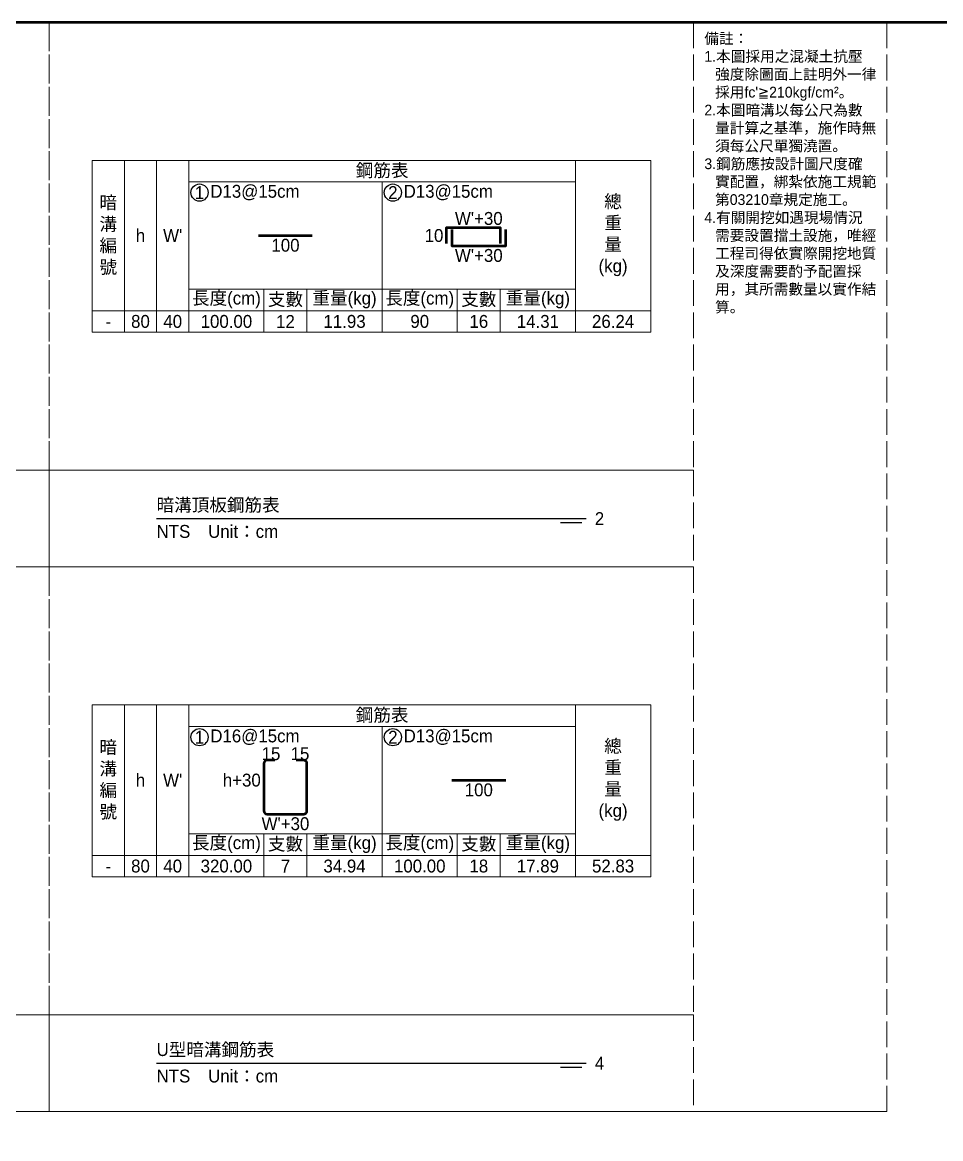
# Model space of a CAD drawing. Extents: x -3420 to 2030, y -3892 to 566.
# Drawn here: x -1282 to -855, y -3298 to -2778 of the extents above; entities that cross this region are included whole.
import ezdxf

# ---------------------------------------------------------------- set-up
doc = ezdxf.new("R2010")
doc.units = 0
doc.header["$MEASUREMENT"] = 0
doc.linetypes.add('ACAD_ISO02W100', pattern=[15, 12, -3])
for name, color, linetype, lineweight in [('一、1.基本-圖框', 7, 'Continuous', 20), ('一、3.基本-變更', 1, 'Continuous', 50), ('二、5.繪圖-鋼筋', 60, 'Continuous', 50)]:
    doc.layers.add(name, color=color, linetype=linetype, lineweight=lineweight)
doc.layers.add('一、4.基本-隱藏', color=9, linetype='ACAD_ISO02W100', lineweight=20, plot=False)
doc.layers.add('三、1.文字-說明文字', color=2, linetype='Continuous')
doc.layers.add('三、3.文字-註解文字', color=2, linetype='Continuous')
doc.styles.add('次圖名(詳圖)', font='MS PGothic.ttf', dxfattribs={"height": 6})
doc.styles.add('註解文字(詳圖)', font='MS PGothic.ttf', dxfattribs={"height": 5})

msp = doc.modelspace()

# ---------------------------------------------------------------- linework, layer by layer
at = {"layer": '一、1.基本-圖框'}
for points in [[(-1250, -2912.25), (-1235, -2912.25), (-1235, -2842.25), (-1250, -2842.25)], [(-1235, -2912.25), (-1220, -2912.25), (-1220, -2842.25), (-1235, -2842.25)], [(-1220, -2912.25), (-1205, -2912.25), (-1205, -2842.25), (-1220, -2842.25)], [(-1205, -2852.25), (-1025, -2852.25), (-1025, -2842.25), (-1205, -2842.25)], [(-990, -2912.25), (-1025, -2912.25), (-1025, -2842.25), (-990, -2842.25)], [(-1205, -2852.25), (-1115, -2852.25), (-1115, -2902.25), (-1205, -2902.25)], [(-1115, -2852.25), (-1025, -2852.25), (-1025, -2902.25), (-1115, -2902.25)], [(-1205, -2902.25), (-1170, -2902.25), (-1170, -2912.25), (-1205, -2912.25)], [(-1170, -2902.25), (-1150, -2902.25), (-1150, -2912.25), (-1170, -2912.25)], [(-1150, -2902.25), (-1115, -2902.25), (-1115, -2912.25), (-1150, -2912.25)], [(-1115, -2902.25), (-1080, -2902.25), (-1080, -2912.25), (-1115, -2912.25)], [(-1080, -2902.25), (-1060, -2902.25), (-1060, -2912.25), (-1080, -2912.25)], [(-1060, -2902.25), (-1025, -2902.25), (-1025, -2912.25), (-1060, -2912.25)], [(-1250, -2912.25), (-1235, -2912.25), (-1235, -2922.25), (-1250, -2922.25)], [(-1235, -2912.25), (-1220, -2912.25), (-1220, -2922.25), (-1235, -2922.25)], [(-1220, -2912.25), (-1205, -2912.25), (-1205, -2922.25), (-1220, -2922.25)], [(-1205, -2912.25), (-1170, -2912.25), (-1170, -2922.25), (-1205, -2922.25)], [(-1170, -2912.25), (-1150, -2912.25), (-1150, -2922.25), (-1170, -2922.25)], [(-1150, -2912.25), (-1115, -2912.25), (-1115, -2922.25), (-1150, -2922.25)], [(-1115, -2912.25), (-1080, -2912.25), (-1080, -2922.25), (-1115, -2922.25)], [(-1080, -2912.25), (-1060, -2912.25), (-1060, -2922.25), (-1080, -2922.25)], [(-1060, -2912.25), (-1025, -2912.25), (-1025, -2922.25), (-1060, -2922.25)], [(-1025, -2912.25), (-990, -2912.25), (-990, -2922.25), (-1025, -2922.25)], [(-1250, -3165.75), (-1235, -3165.75), (-1235, -3095.75), (-1250, -3095.75)], [(-1235, -3165.75), (-1220, -3165.75), (-1220, -3095.75), (-1235, -3095.75)], [(-1220, -3165.75), (-1205, -3165.75), (-1205, -3095.75), (-1220, -3095.75)], [(-1205, -3105.75), (-1025, -3105.75), (-1025, -3095.75), (-1205, -3095.75)], [(-990, -3165.75), (-1025, -3165.75), (-1025, -3095.75), (-990, -3095.75)], [(-1205, -3105.75), (-1115, -3105.75), (-1115, -3155.75), (-1205, -3155.75)], [(-1115, -3105.75), (-1025, -3105.75), (-1025, -3155.75), (-1115, -3155.75)], [(-1205, -3155.75), (-1170, -3155.75), (-1170, -3165.75), (-1205, -3165.75)], [(-1170, -3155.75), (-1150, -3155.75), (-1150, -3165.75), (-1170, -3165.75)], [(-1150, -3155.75), (-1115, -3155.75), (-1115, -3165.75), (-1150, -3165.75)], [(-1115, -3155.75), (-1080, -3155.75), (-1080, -3165.75), (-1115, -3165.75)], [(-1080, -3155.75), (-1060, -3155.75), (-1060, -3165.75), (-1080, -3165.75)], [(-1060, -3155.75), (-1025, -3155.75), (-1025, -3165.75), (-1060, -3165.75)], [(-1250, -3165.75), (-1235, -3165.75), (-1235, -3175.75), (-1250, -3175.75)], [(-1235, -3165.75), (-1220, -3165.75), (-1220, -3175.75), (-1235, -3175.75)], [(-1220, -3165.75), (-1205, -3165.75), (-1205, -3175.75), (-1220, -3175.75)], [(-1205, -3165.75), (-1170, -3165.75), (-1170, -3175.75), (-1205, -3175.75)], [(-1170, -3165.75), (-1150, -3165.75), (-1150, -3175.75), (-1170, -3175.75)], [(-1150, -3165.75), (-1115, -3165.75), (-1115, -3175.75), (-1150, -3175.75)], [(-1115, -3165.75), (-1080, -3165.75), (-1080, -3175.75), (-1115, -3175.75)], [(-1080, -3165.75), (-1060, -3165.75), (-1060, -3175.75), (-1080, -3175.75)], [(-1060, -3165.75), (-1025, -3165.75), (-1025, -3175.75), (-1060, -3175.75)], [(-1025, -3165.75), (-990, -3165.75), (-990, -3175.75), (-1025, -3175.75)]]:
    msp.add_lwpolyline(points, close=True, dxfattribs=at)
at = {"layer": '一、3.基本-變更'}
msp.add_lwpolyline([(-3420, -2778), (0, -2778), (0, -3892), (-3420, -3892)], close=True, dxfattribs=at)
at = {"layer": '一、4.基本-隱藏'}
for points in [[(-1660, -2778), (-880, -2778), (-880, -3285), (-1660, -3285)], [(-1660, -2778), (-1270, -2778), (-1270, -2986.5), (-1660, -2986.5)], [(-1270, -2778), (-970, -2778), (-970, -2986.5), (-1270, -2986.5)], [(-1660, -2986.5), (-1270, -2986.5), (-1270, -3031.5), (-1660, -3031.5)], [(-1270, -2986.5), (-970, -2986.5), (-970, -3031.5), (-1270, -3031.5)], [(-1660, -3031.5), (-1270, -3031.5), (-1270, -3240), (-1660, -3240)], [(-1270, -3031.5), (-970, -3031.5), (-970, -3240), (-1270, -3240)], [(-1660, -3240), (-1270, -3240), (-1270, -3285), (-1660, -3285)], [(-1270, -3240), (-970, -3240), (-970, -3285), (-1270, -3285)]]:
    msp.add_lwpolyline(points, close=True, dxfattribs=at)
msp.add_lwpolyline([(-1660, -3285), (-880, -3285)], dxfattribs=at)
at = {"layer": '三、3.文字-註解文字'}
for points in [[(-1220, -3009), (-1020, -3009)], [(-1022, -3011), (-1032, -3011)], [(-1220, -3262.5), (-1020, -3262.5)], [(-1022, -3264.5), (-1032, -3264.5)]]:
    msp.add_lwpolyline(points, dxfattribs=at)
for centre in [(-1200, -2857.25), (-1110, -2857.25), (-1200, -3110.75), (-1110, -3110.75)]:
    msp.add_circle(centre, 4, dxfattribs=at)
at = {"layer": '二、5.繪圖-鋼筋'}
for points in [[(-1172.5, -2877.25), (-1147.5, -2877.25)], [(-1085, -2881), (-1085, -2873.5), (-1060, -2873.5), (-1060, -2881)], [(-1082.5, -2874.5), (-1082.5, -2882), (-1057.5, -2882), (-1057.5, -2874.5)], [(-1082.5, -3130.75), (-1057.5, -3130.75)]]:
    msp.add_lwpolyline(points, dxfattribs=at)
msp.add_lwpolyline([(-1165, -3121.5), (-1168.5, -3121.5, 0.4142136), (-1170, -3123), (-1170, -3145, 0.4142136), (-1168.5, -3146.5), (-1151.5, -3146.5, 0.4142136), (-1150, -3145), (-1150, -3123, 0.4142136), (-1151.5, -3121.5), (-1155, -3121.5)], format="xyb", dxfattribs=at)

# ---------------------------------------------------------------- texts
at = {"layer": '一、1.基本-圖框', "char_height": 6, "attachment_point": 5, "style": '註解文字(詳圖)'}
for s, width, insert in [('{\\fMS PGothic|b0|i0|c128|p34;鋼筋表}', 94.24964, (-1115, -2847.25)), ('{\\fMS PGothic|b0|i0|c128|p34;總重量(kg)}', 6, (-1007.5, -2877.25)), ('暗{\\fMS PGothic|b0|i0|c128|p34;溝編號}', 12.98354, (-1242.5, -2877.25)), ('{\\fMS PGothic|b0|i0|c128|p34;h}', 12.98354, (-1227.5, -2877.25)), ("W'", 22.32258, (-1212.5, -2877.25)), ('{\\fMS PGothic|b0|i0|c128|p34;長度(cm)}', 35.02324, (-1187.5, -2907.25)), ('{\\fMS PGothic|b0|i0|c128|p34;支數}', 19.27354, (-1160, -2907.25)), ('{\\fMS PGothic|b0|i0|c128|p34;重量(kg)}', 30.27214, (-1132.5, -2907.25)), ('{\\fMS PGothic|b0|i0|c128|p34;長度(cm)}', 35.02324, (-1097.5, -2907.25)), ('{\\fMS PGothic|b0|i0|c128|p34;支數}', 19.27354, (-1070, -2907.25)), ('{\\fMS PGothic|b0|i0|c128|p34;重量(kg)}', 30.27214, (-1042.5, -2907.25)), ('{\\fMS PGothic|b0|i0|c128|p34;鋼筋表}', 94.24964, (-1115, -3100.75)), ('暗{\\fMS PGothic|b0|i0|c128|p34;溝編號}', 12.98354, (-1242.5, -3130.75)), ('{\\fMS PGothic|b0|i0|c128|p34;總重量(kg)}', 6, (-1007.5, -3130.75)), ('{\\fMS PGothic|b0|i0|c128|p34;h}', 12.98354, (-1227.5, -3130.75)), ("W'", 22.32258, (-1212.5, -3130.75)), ('{\\fMS PGothic|b0|i0|c128|p34;長度(cm)}', 35.02324, (-1187.5, -3160.75)), ('{\\fMS PGothic|b0|i0|c128|p34;支數}', 19.27354, (-1160, -3160.75)), ('{\\fMS PGothic|b0|i0|c128|p34;重量(kg)}', 30.27214, (-1132.5, -3160.75)), ('{\\fMS PGothic|b0|i0|c128|p34;長度(cm)}', 35.02324, (-1097.5, -3160.75)), ('{\\fMS PGothic|b0|i0|c128|p34;支數}', 19.27354, (-1070, -3160.75)), ('{\\fMS PGothic|b0|i0|c128|p34;重量(kg)}', 30.27214, (-1042.5, -3160.75))]:
    msp.add_mtext_dynamic_manual_height_columns(s, width=width, gutter_width=30, heights=[0], dxfattribs=dict(at, insert=insert))
at = {"layer": '三、1.文字-說明文字', "insert": (-965, -2783), "char_height": 5, "attachment_point": 1, "style": '註解文字(詳圖)'}
msp.add_mtext_dynamic_manual_height_columns("{\\fMS PGothic|b0|i0|c128|p34;備註：\\P\\pi-5,l5;1.本圖採用之混凝土抗壓強度除圖面上註明外一律採用fc'≧210kgf/cm²。\\P2.本圖暗溝以每公尺為數量計算之基準，施作時無須每公尺單獨澆置。\\P3.鋼筋應按設計圖尺度確實配置，綁紮依施工規範第03210章規定施工。\\P4.有關開挖如遇現場情況需要設置擋土設施，唯經工程司得依實際開挖地質及深度需要酌予配置採用，其所需數量以實作結算。}", width=80, gutter_width=30, heights=[0], dxfattribs=at)
at = {"layer": '三、3.文字-註解文字', "char_height": 6}
for s, width, gutter_width, insert, attachment_point, style in [('1', 8.38231, 30, (-1200, -2857.25), 5, '註解文字(詳圖)'), ('D13@15cm', 6.06582, 30, (-1195, -2857.25), 4, '註解文字(詳圖)'), ('2', 8.38231, 30, (-1110, -2857.25), 5, '註解文字(詳圖)'), ('{\\fMS PGothic|b0|i0|c128|p34;D1}3{\\fMS PGothic|b0|i0|c128|p34;@}1{\\fMS PGothic|b0|i0|c128|p34;5cm}', 6.06582, 30, (-1105, -2857.25), 4, '註解文字(詳圖)'), ('80', 9.06048, 30, (-1227.5, -2917.25), 5, '註解文字(詳圖)'), ('40', 9.06048, 30, (-1212.5, -2917.25), 5, '註解文字(詳圖)'), ('100.00', 9.06048, 30, (-1187.5, -2917.25), 5, '註解文字(詳圖)'), ('12', 9.06048, 30, (-1160, -2917.25), 5, '註解文字(詳圖)'), ('11.93', 9.06048, 30, (-1132.5, -2917.25), 5, '註解文字(詳圖)'), ('90', 9.06048, 30, (-1097.5, -2917.25), 5, '註解文字(詳圖)'), ('16', 9.06048, 30, (-1070, -2917.25), 5, '註解文字(詳圖)'), ('14.31', 9.06048, 30, (-1042.5, -2917.25), 5, '註解文字(詳圖)'), ('26.24', 9.06048, 30, (-1007.5, -2917.25), 5, '註解文字(詳圖)'), ('-', 9.06048, 30, (-1242.5, -2917.25), 5, '註解文字(詳圖)'), ('暗{\\fMS PGothic|b0|i0|c128|p34;溝}頂板鋼筋表', 134.12151, 15, (-1220, -3003), 4, '次圖名(詳圖)'), ('2', 3, 15, (-1016, -3009), 4, '次圖名(詳圖)'), ('NTS{\\fMS PGothic|b0|i0|c128|p34;^IUnit：cm}', 136.03259, 15, (-1220, -3015), 4, '次圖名(詳圖)'), ('{\\fMS PGothic|b0|i0|c128|p34;D1}6{\\fMS PGothic|b0|i0|c128|p34;@15cm}', 6.06582, 30, (-1195, -3110.75), 4, '註解文字(詳圖)'), ('{\\fMS PGothic|b0|i0|c128|p34;D1}3{\\fMS PGothic|b0|i0|c128|p34;@}1{\\fMS PGothic|b0|i0|c128|p34;5cm}', 6.06582, 30, (-1105, -3110.75), 4, '註解文字(詳圖)'), ('1', 8.38231, 30, (-1200, -3110.75), 5, '註解文字(詳圖)'), ('2', 8.38231, 30, (-1110, -3110.75), 5, '註解文字(詳圖)'), ('80', 9.06048, 30, (-1227.5, -3170.75), 5, '註解文字(詳圖)'), ('40', 9.06048, 30, (-1212.5, -3170.75), 5, '註解文字(詳圖)'), ('320.00', 9.06048, 30, (-1187.5, -3170.75), 5, '註解文字(詳圖)'), ('7', 9.06048, 30, (-1160, -3170.75), 5, '註解文字(詳圖)'), ('34.94', 9.06048, 30, (-1132.5, -3170.75), 5, '註解文字(詳圖)'), ('{\\fMS PGothic|b0|i0|c128|p34;100}.00', 9.06048, 30, (-1097.5, -3170.75), 5, '註解文字(詳圖)'), ('18', 9.06048, 30, (-1070, -3170.75), 5, '註解文字(詳圖)'), ('17.89', 9.06048, 30, (-1042.5, -3170.75), 5, '註解文字(詳圖)'), ('52.83', 9.06048, 30, (-1007.5, -3170.75), 5, '註解文字(詳圖)'), ('-', 9.06048, 30, (-1242.5, -3170.75), 5, '註解文字(詳圖)'), ('U型暗溝鋼筋表', 134.12151, 15, (-1220, -3256.5), 4, '次圖名(詳圖)'), ('4', 3, 15, (-1016, -3262.5), 4, '次圖名(詳圖)'), ('NTS{\\fMS PGothic|b0|i0|c128|p34;^IUnit：cm}', 136.03259, 15, (-1220, -3268.5), 4, '次圖名(詳圖)')]:
    msp.add_mtext_dynamic_manual_height_columns(s, width=width, gutter_width=gutter_width, heights=[0], dxfattribs=dict(at, insert=insert, attachment_point=attachment_point, style=style))
at = {"layer": '二、5.繪圖-鋼筋', "char_height": 6, "style": '註解文字(詳圖)'}
for s, width, insert, attachment_point in [("{\\fMS PGothic|b0|i0|c128|p34;W'}+3{\\fMS PGothic|b0|i0|c128|p34;0}", 3.56631, (-1070, -2866.277), 2), ('{\\fMS PGothic|b0|i0|c128|p34;10}', 8.87231, (-1086.5, -2877.25), 6), ('100', 3.56631, (-1160, -2878.75), 2), ("{\\fMS PGothic|b0|i0|c128|p34;W'}+3{\\fMS PGothic|b0|i0|c128|p34;0}", 3.56631, (-1070, -2883.5), 2), ('15', 8.87231, (-1166.75, -3121.5), 8), ('15', 8.87231, (-1153.25, -3121.5), 8), ('{\\fMS PGothic|b0|i0|c128|p34;h+}3{\\fMS PGothic|b0|i0|c128|p34;0}', 8.87231, (-1171.5, -3130.75), 6), ('100', 3.56631, (-1070, -3132.25), 2), ("{\\fMS PGothic|b0|i0|c128|p34;W'+}3{\\fMS PGothic|b0|i0|c128|p34;0}", 3.56631, (-1160, -3148), 2)]:
    msp.add_mtext_dynamic_manual_height_columns(s, width=width, gutter_width=30, heights=[0], dxfattribs=dict(at, insert=insert, attachment_point=attachment_point))

doc.saveas('drawing.dxf')
